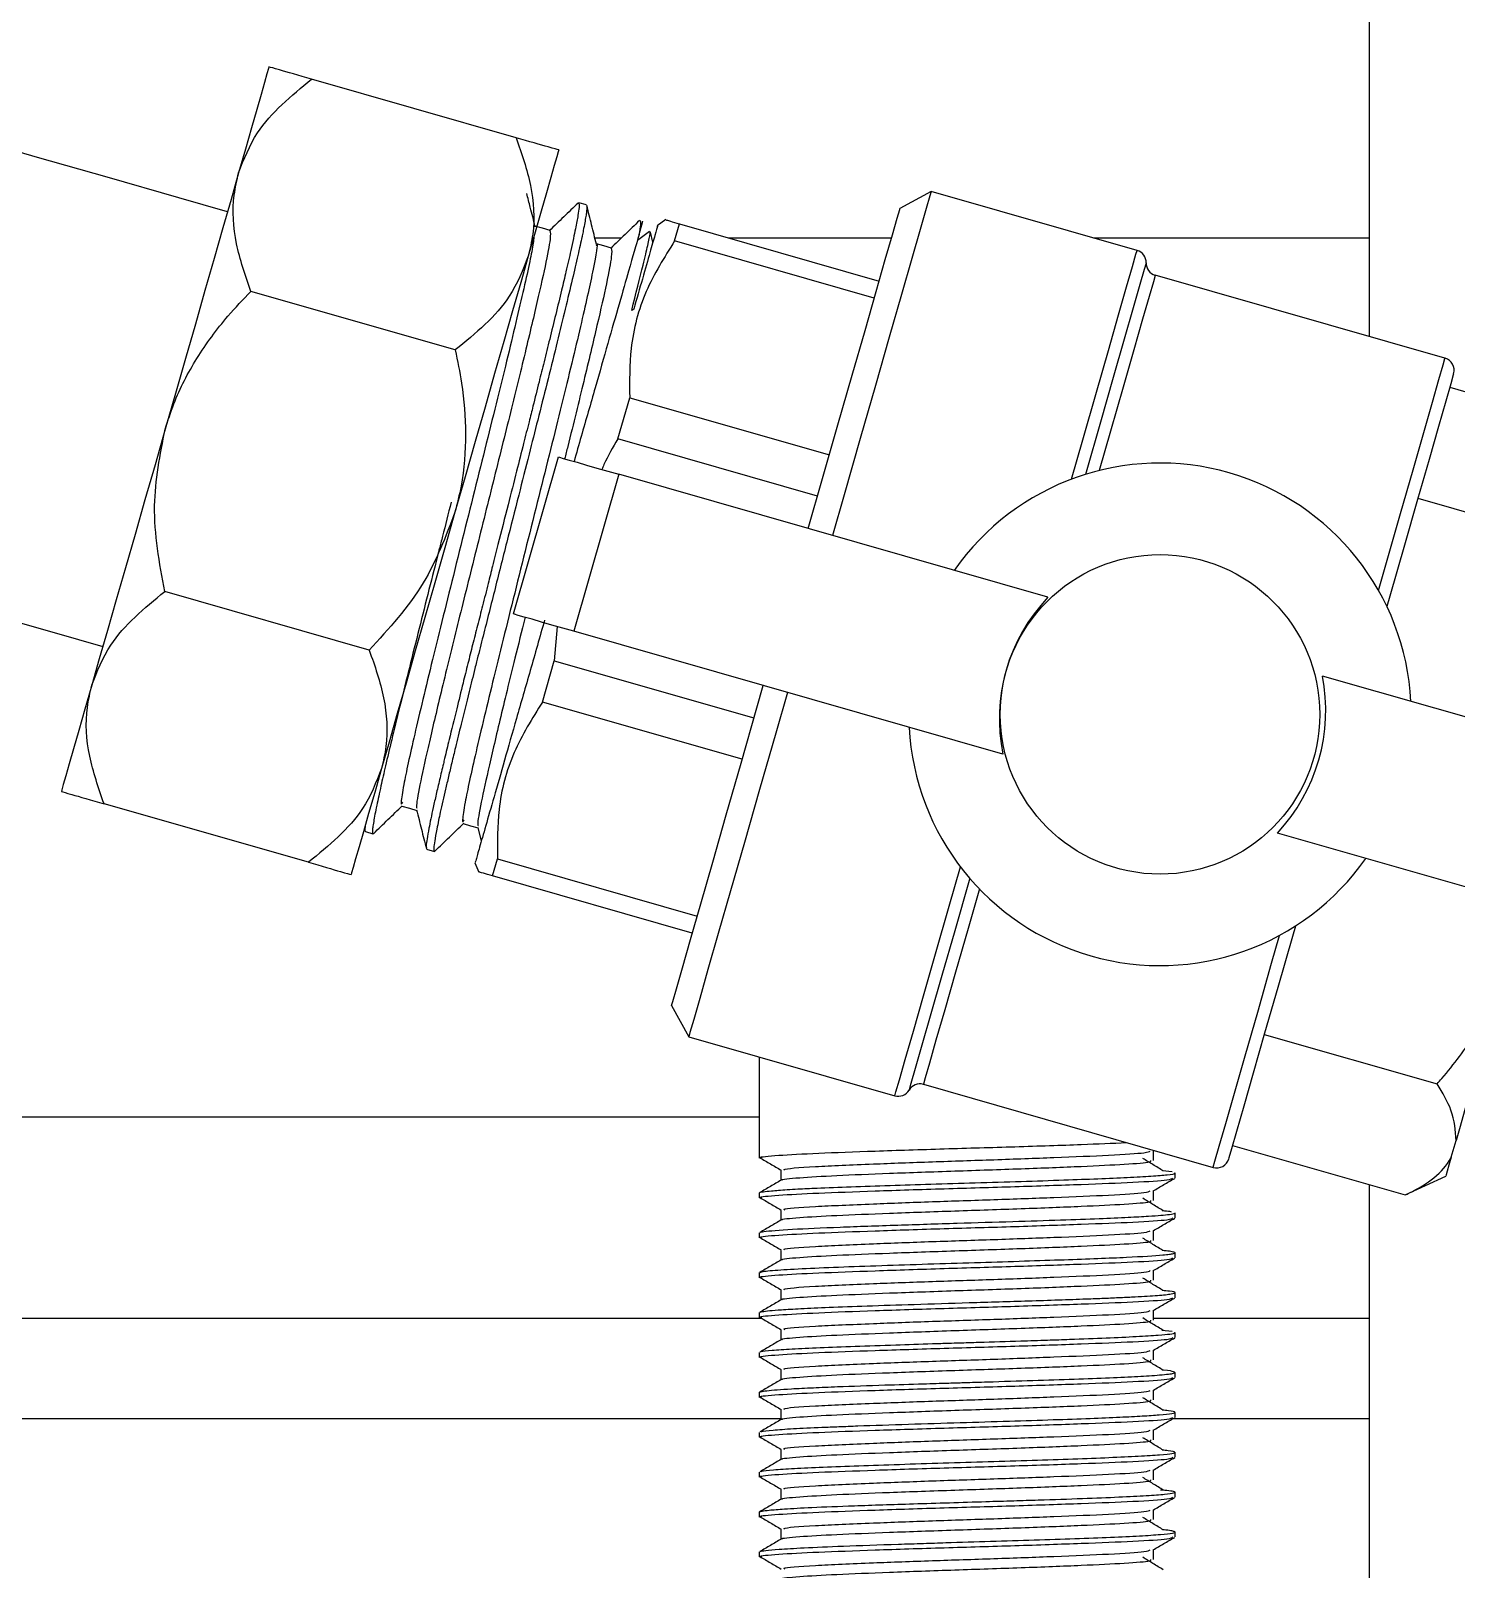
# Model space of a CAD drawing. Extents: x 150 to 4150, y 50 to 2920.
# Drawn here: x 823.8 to 965.7, y 1166.5 to 1319.5 of the extents above; entities that cross this region are included whole.
import ezdxf

# ---------------------------------------------------------------- set-up
doc = ezdxf.new("R2010")
doc.units = 0
doc.header["$LTSCALE"] = 10
doc.linetypes.add('SLD-KATı', pattern=[0])
doc.layers.get('0').update_dxf_attribs({"linetype": 'CONTINUOUS'})

msp = doc.modelspace()

# ---------------------------------------------------------------- linework, layer by layer
at = {"color": 7, "linetype": 'SLD-KATı'}
for p, q in [((957.03, 1395.05), (957.03, 1289.1)), ((872.14, 1308.88), (851.78, 1314.72)), ((913.43, 1303.55), (910.34, 1301.84)), ((933.93, 1297.67), (913.43, 1303.55)), ((878.29, 1302.36), (878.34, 1302.41)), ((879.13, 1302.2), (878.37, 1302.42)), ((884.41, 1300.63), (884.45, 1300.67)), ((887.03, 1300.75), (886.16, 1300.11)), ((887.91, 1298.62), (888.4, 1300.32)), ((888.4, 1300.32), (908.27, 1294.63)), ((885.42, 1299.57), (884.2, 1298.66)), ((884.37, 1299.25), (884.37, 1299.25)), ((885.75, 1298.48), (885.5, 1299.48)), ((907.78, 1292.93), (887.91, 1298.62)), ((964.58, 1286.94), (935.74, 1295.2)), ((866.08, 1287.77), (845.73, 1293.6)), ((883.84, 1291.82), (883.64, 1291.71)), ((882.26, 1278.91), (883.44, 1283.02)), ((883.44, 1283.02), (903.31, 1277.32)), ((965.06, 1284.06), (982.25, 1279.13)), ((902.13, 1273.22), (882.26, 1278.91)), ((871.86, 1261.5), (876.34, 1277.12)), ((882.35, 1275.4), (877.87, 1259.78)), ((925.06, 1263.16), (882.35, 1275.4)), ((961.89, 1273.01), (979.08, 1268.08)), ((857.52, 1257.9), (837.17, 1263.74)), ((876.21, 1260.25), (875.93, 1256.84)), ((920.58, 1247.54), (877.87, 1259.78)), ((874.76, 1252.74), (875.93, 1256.84)), ((875.93, 1256.84), (895.81, 1251.15)), ((1000.1, 1241.65), (952.4, 1255.32)), ((894.63, 1247.04), (874.76, 1252.74)), ((851.47, 1236.79), (831.12, 1242.62)), ((868.33, 1240.26), (868.67, 1238.91)), ((857.13, 1239.85), (857.89, 1239.63)), ((857.94, 1239.64), (857.96, 1239.67)), ((995.62, 1226.03), (947.92, 1239.7)), ((863.23, 1238.1), (864, 1237.88)), ((864.01, 1237.88), (864.06, 1237.92)), ((869.8, 1235.44), (870.29, 1237.13)), ((870.29, 1237.13), (890.16, 1231.44)), ((868.03, 1236.75), (868.41, 1235.8)), ((889.67, 1229.74), (869.8, 1235.44)), ((887.61, 1222.53), (889.32, 1219.44)), ((889.32, 1219.44), (909.82, 1213.56)), ((946.6, 1219.67), (963.79, 1214.74)), ((896.34, 1217.42), (896.34, 1207.36)), ((912.67, 1214.7), (941.51, 1206.43)), ((896.34, 1211.42), (802.03, 1211.42)), ((935.53, 1208.06), (935.62, 1208.12)), ((935.57, 1207.11), (935.57, 1208.09)), ((943.43, 1208.62), (960.63, 1203.69)), ((965.21, 1207.46), (965.68, 1209.12)), ((898.49, 1206.12), (898.49, 1205.14)), ((937.44, 1205.98), (936.45, 1206.09)), ((937.72, 1205.37), (937.72, 1205.88)), ((957.03, 1204.72), (957.03, 1038.92)), ((960.63, 1203.69), (964.67, 1205.57)), ((896.34, 1203.89), (896.34, 1203.39)), ((935.57, 1203.14), (935.57, 1204.12)), ((898.49, 1202.15), (898.49, 1201.17)), ((937.72, 1201.41), (937.72, 1201.9)), ((935.57, 1199.17), (935.57, 1200.15)), ((896.34, 1199.92), (896.34, 1199.42)), ((898.49, 1198.18), (898.49, 1197.21)), ((937.72, 1197.44), (937.72, 1197.93)), ((896.34, 1195.95), (896.34, 1195.45)), ((896.36, 1195.95), (896.35, 1195.96)), ((935.57, 1195.2), (935.57, 1196.18)), ((898.49, 1194.21), (898.49, 1193.24)), ((937.72, 1193.47), (937.72, 1193.96)), ((896.34, 1191.98), (896.34, 1191.48)), ((896.37, 1191.98), (896.35, 1192)), ((935.57, 1191.24), (935.57, 1192.21)), ((898.49, 1190.24), (898.49, 1189.27)), ((937.42, 1190.1), (936.39, 1190.21)), ((937.72, 1189.5), (937.72, 1190)), ((896.34, 1188.01), (896.34, 1187.51)), ((935.57, 1187.27), (935.57, 1188.24)), ((898.49, 1186.27), (898.49, 1185.3)), ((937.72, 1185.53), (937.72, 1186.03)), ((896.34, 1184.04), (896.34, 1183.55)), ((896.37, 1184.04), (896.35, 1184.06)), ((935.57, 1183.3), (935.57, 1184.27)), ((898.49, 1182.31), (898.49, 1181.33)), ((937.72, 1181.56), (937.72, 1182.06)), ((898.49, 1181.42), (802.03, 1181.42)), ((935.57, 1179.33), (935.57, 1180.31)), ((957.03, 1181.42), (937.49, 1181.42)), ((896.34, 1180.07), (896.34, 1179.58)), ((898.49, 1178.34), (898.49, 1177.36)), ((937.72, 1177.59), (937.72, 1178.09)), ((896.34, 1176.1), (896.34, 1175.61)), ((935.57, 1175.36), (935.57, 1176.34)), ((898.49, 1174.37), (898.49, 1173.39)), ((937.72, 1173.62), (937.72, 1174.12)), ((896.34, 1172.14), (896.34, 1171.64)), ((935.57, 1171.39), (935.57, 1172.37)), ((898.49, 1170.4), (898.49, 1169.42)), ((937.72, 1169.66), (937.72, 1170.15)), ((896.34, 1168.17), (896.34, 1167.67)), ((935.57, 1167.42), (935.57, 1168.4))]:
    msp.add_line(p, q, dxfattribs=at)
at = {"color": 8, "linetype": 'SLD-KATı'}
for p, q in [((879.97, 1298.92), (882.62, 1298.92)), ((893.3, 1298.92), (909.5, 1298.92)), ((929.59, 1298.92), (957.03, 1298.92)), ((802.03, 1191.42), (896.58, 1191.42)), ((935.57, 1191.42), (957.03, 1191.42))]:
    msp.add_line(p, q, dxfattribs=at)
at = {"color": 7, "linetype": 'SLD-KATı', "flags": 128}
for points in [[(843.41, 1301.51), (838.57, 1302.9), (831.43, 1304.95), (824.51, 1306.93), (817.89, 1308.83), (811.68, 1310.61), (805.97, 1312.25), (800.84, 1313.72), (796.37, 1315), (792.61, 1316.07), (789.63, 1316.93), (787.48, 1317.55), (786.17, 1317.92), (785.73, 1318.05)], [(847.54, 1315.93), (847.49, 1315.76), (847.34, 1315.24), (847.1, 1314.38), (846.75, 1313.19), (846.32, 1311.68), (845.8, 1309.86), (845.2, 1307.75), (844.51, 1305.38)], [(876.38, 1307.67), (876.33, 1307.49), (876.18, 1306.98), (875.93, 1306.12), (875.59, 1304.92), (875.16, 1303.41), (874.64, 1301.59), (874.03, 1299.49), (873.35, 1297.11)], [(844.51, 1305.38), (843.76, 1302.75), (842.95, 1299.91), (842.08, 1296.88), (841.16, 1293.68), (840.21, 1290.35), (839.22, 1286.92), (838.22, 1283.42), (837.21, 1279.89)], [(913.43, 1303.55), (913.31, 1303.12), (912.94, 1301.85), (912.34, 1299.75), (911.52, 1296.87), (910.48, 1293.28), (909.27, 1289.04), (907.89, 1284.23), (906.38, 1278.96), (904.77, 1273.34), (903.61, 1269.3)], [(901.21, 1269.99), (902.64, 1274.99), (904.17, 1280.31), (905.58, 1285.26), (906.86, 1289.71), (907.97, 1293.57), (908.88, 1296.76), (909.59, 1299.22), (910.06, 1300.89), (910.31, 1301.73), (910.34, 1301.84)], [(875.51, 1299.66), (874.75, 1299.88), (874.01, 1300.09)], [(884.37, 1299.25), (884.58, 1300), (884.71, 1300.44), (884.75, 1300.59)], [(881.62, 1297.91), (880.85, 1298.13), (880.12, 1298.34)], [(873.35, 1297.11), (872.6, 1294.49), (871.79, 1291.65), (870.92, 1288.61), (870, 1285.41), (869.05, 1282.08), (868.06, 1278.65), (867.06, 1275.15), (866.05, 1271.62)], [(965.44, 1285.39), (965.41, 1285.28), (965.16, 1284.41), (964.67, 1282.69), (963.94, 1280.16), (963, 1276.87), (961.86, 1272.9), (960.55, 1268.34), (959.1, 1263.28), (958.8, 1262.24)], [(837.21, 1279.89), (836.2, 1276.35), (835.19, 1272.85), (834.21, 1269.42), (833.25, 1266.09), (832.34, 1262.89), (831.47, 1259.86), (830.65, 1257.02), (829.9, 1254.4)], [(876.34, 1277.12), (876.46, 1277.09), (876.83, 1276.98), (877.42, 1276.81), (878.2, 1276.59), (879.14, 1276.32), (880.18, 1276.02), (881.27, 1275.71), (882.35, 1275.4)], [(773.33, 1274.79), (773.77, 1274.66), (775.08, 1274.29), (777.24, 1273.67), (780.21, 1272.82), (783.97, 1271.74), (788.44, 1270.46), (793.57, 1268.99), (799.28, 1267.35), (805.49, 1265.57), (812.11, 1263.67), (819.03, 1261.69), (826.17, 1259.64), (831.01, 1258.26)], [(866.05, 1271.62), (865.03, 1268.09), (864.03, 1264.59), (863.05, 1261.16), (862.09, 1257.82), (861.18, 1254.63), (860.31, 1251.59), (859.49, 1248.75), (858.74, 1246.13)], [(877.87, 1259.78), (876.79, 1260.09), (875.7, 1260.4), (874.66, 1260.7), (873.72, 1260.97), (872.94, 1261.19), (872.35, 1261.36), (871.98, 1261.47), (871.86, 1261.5)], [(829.9, 1254.4), (829.22, 1252.02), (828.62, 1249.91), (828.1, 1248.09), (827.66, 1246.58), (827.32, 1245.39), (827.07, 1244.53), (826.93, 1244.01), (826.88, 1243.84)], [(887.61, 1222.53), (887.73, 1222.95), (888.09, 1224.21), (888.68, 1226.28), (889.49, 1229.11), (890.51, 1232.65), (891.7, 1236.82), (893.05, 1241.53), (894.53, 1246.67), (896.1, 1252.15), (896.73, 1254.37)], [(899.14, 1253.68), (897.98, 1249.65), (896.37, 1244.02), (894.86, 1238.76), (893.48, 1233.95), (892.26, 1229.71), (891.23, 1226.11), (890.41, 1223.24), (889.81, 1221.14), (889.44, 1219.87), (889.32, 1219.44)], [(858.74, 1246.13), (858.06, 1243.75), (857.46, 1241.65), (856.93, 1239.83), (856.5, 1238.32), (856.16, 1237.12), (855.91, 1236.26), (855.76, 1235.74), (855.71, 1235.57)], [(860.75, 1242.39), (861.51, 1242.17), (862.24, 1241.96)], [(866.85, 1240.64), (867.61, 1240.42), (868.35, 1240.21)], [(949.69, 1230.44), (949.39, 1229.4), (947.94, 1224.34), (946.63, 1219.78), (945.49, 1215.81), (944.55, 1212.52), (943.83, 1209.99), (943.33, 1208.27), (943.08, 1207.4), (943.05, 1207.29)], [(970.28, 1225.15), (969.55, 1222.61), (968.86, 1220.2), (968.2, 1217.92), (967.6, 1215.8), (967.04, 1213.84), (966.53, 1212.07), (966.08, 1210.49), (965.68, 1209.12)], [(965.21, 1207.46), (964.97, 1206.64), (964.8, 1206.05), (964.7, 1205.69), (964.67, 1205.57)]]:
    msp.add_lwpolyline(points, dxfattribs=at)
at = {"color": 8, "linetype": 'SLD-KATı', "flags": 128}
for points in [[(927.4, 1274.9), (928.53, 1278.83), (929.89, 1283.56), (931.08, 1287.73), (932.09, 1291.25), (932.89, 1294.05), (933.48, 1296.08), (933.82, 1297.3), (933.93, 1297.67)], [(934.84, 1296.44), (934.83, 1296.42), (934.65, 1295.78), (934.22, 1294.28), (933.55, 1291.96), (932.66, 1288.85), (931.57, 1285.03), (930.29, 1280.59), (928.86, 1275.6), (928.8, 1275.38)], [(935.74, 1295.2), (935.74, 1295.18), (935.56, 1294.56), (935.14, 1293.09), (934.49, 1290.82), (933.62, 1287.78), (932.55, 1284.05), (931.3, 1279.7), (930.17, 1275.76)], [(957.96, 1263.85), (958.76, 1266.61), (960.15, 1271.48), (961.4, 1275.83), (962.46, 1279.55), (963.33, 1282.58), (963.98, 1284.84), (964.4, 1286.3), (964.58, 1286.92), (964.58, 1286.94)], [(909.82, 1213.56), (909.93, 1213.94), (910.28, 1215.15), (910.86, 1217.18), (911.67, 1219.99), (912.67, 1223.51), (913.87, 1227.68), (915.23, 1232.41), (916.35, 1236.33)], [(917.28, 1235.19), (917.22, 1234.97), (915.79, 1229.98), (914.51, 1225.53), (913.42, 1221.72), (912.53, 1218.61), (911.86, 1216.29), (911.43, 1214.79), (911.25, 1214.15), (911.25, 1214.13)], [(918.24, 1234.14), (917.11, 1230.2), (915.86, 1225.85), (914.79, 1222.12), (913.92, 1219.08), (913.27, 1216.81), (912.85, 1215.34), (912.67, 1214.72), (912.67, 1214.7)], [(941.51, 1206.43), (941.51, 1206.45), (941.69, 1207.07), (942.11, 1208.53), (942.76, 1210.79), (943.62, 1213.82), (944.69, 1217.54), (945.94, 1221.89), (947.33, 1226.75), (948.12, 1229.52)]]:
    msp.add_lwpolyline(points, dxfattribs=at)
at = {"color": 7, "linetype": 'SLD-KATı'}
msp.add_circle((936.22, 1251.51), 15.9, dxfattribs=at)
for centre, radius, start, end in [((933.59, 1296.47), 1.25, 358.4838, 74.0063), ((936.09, 1296.41), 1.25, 178.4838, 254.0063), ((964.24, 1285.74), 1.25, 344.0063, 74.0063), ((936.22, 1251.51), 25, 2.9719, 145.0408), ((936.22, 1251.51), 25, 182.9719, 325.0408), ((910.17, 1214.76), 1.25, 254.0063, 329.5288), ((912.32, 1213.49), 1.25, 74.0063, 149.5288), ((941.85, 1207.63), 1.25, 254.0063, 344.0063)]:
    msp.add_arc(centre, radius, start, end, dxfattribs=at)
for centre, major_axis, start_param, end_param in [((937.82, 1251.05), (16.92, -4.85), 2.659587, 3.623598), ((934.57, 1251.98), (17.45, -5), 5.816893, 6.749477)]:
    msp.add_ellipse(centre, major_axis=major_axis, ratio=0.995538, start_param=start_param, end_param=end_param, dxfattribs=at)
for points, knots in [([(851.78, 1314.72), (850.54, 1315.07), (848.19, 1315.75), (847.75, 1315.87), (847.54, 1315.93)], [0, 0, 0, 0, 0.52751, 1, 1, 1, 1]), ([(844.51, 1305.38), (845.05, 1306.75), (846.47, 1310.36), (849.75, 1313.05), (851.78, 1314.72)], [0, 0, 0, 0, 0.381423, 1, 1, 1, 1]), ([(872.14, 1308.88), (872.68, 1307.31), (873.8, 1304.1), (874.04, 1300.1), (873.52, 1297.83), (873.35, 1297.11)], [0, 0, 0, 0, 0.396745, 0.806747, 1, 1, 1, 1]), ([(876.38, 1307.67), (876.17, 1307.73), (875.73, 1307.85), (873.38, 1308.53), (872.14, 1308.88)], [0, 0, 0, 0, 0.472491, 1, 1, 1, 1]), ([(845.73, 1293.6), (845.18, 1295.18), (844.07, 1298.39), (843.83, 1302.39), (844.35, 1304.65), (844.51, 1305.38)], [0, 0, 0, 0, 0.396753, 0.806754, 1, 1, 1, 1]), ([(874.03, 1300.03), (873.87, 1300.68), (873.59, 1301.78), (873.31, 1302.88), (873.2, 1303.34)], [0, 0, 0, 0, 0.583096, 1, 1, 1, 1]), ([(878.36, 1302.38), (878.38, 1302.37), (878.43, 1302.34), (878.41, 1301.93), (878.3, 1301.18), (878.1, 1300.08), (877.84, 1298.85), (877.54, 1297.48), (877.15, 1295.77), (876.64, 1293.63), (876.1, 1291.39), (875.51, 1288.98), (874.95, 1286.72), (874.39, 1284.49), (873.89, 1282.48), (873.38, 1280.44), (872.83, 1278.29), (872.14, 1275.54), (871.29, 1272.18), (870.48, 1269.01), (869.82, 1266.4), (869.31, 1264.36), (868.81, 1262.38), (868.29, 1260.34), (867.8, 1258.42), (867.32, 1256.51), (866.79, 1254.36), (866.15, 1251.79), (865.54, 1249.28), (865.12, 1247.54), (864.8, 1246.21), (864.51, 1244.98), (864.17, 1243.53), (863.88, 1242.23), (863.64, 1241.1), (863.34, 1239.6), (863.13, 1238.34), (863.22, 1238.22), (863.25, 1238.17)], [0, 0, 0, 0, 0.025704, 0.052924, 0.087396, 0.127054, 0.149321, 0.173848, 0.210382, 0.238468, 0.271833, 0.30289, 0.329749, 0.352408, 0.378517, 0.395175, 0.417554, 0.445533, 0.479108, 0.518278, 0.539806, 0.557255, 0.579905, 0.600229, 0.620554, 0.640879, 0.662406, 0.692548, 0.73118, 0.757063, 0.76455, 0.789077, 0.813605, 0.838132, 0.86266, 0.887189, 0.95379, 1, 1, 1, 1]), ([(879.1, 1302.09), (879.13, 1302.12), (879.18, 1302.16), (879.18, 1301.98), (879.17, 1301.79), (879.14, 1301.48), (879.05, 1300.88), (878.9, 1300.07), (878.74, 1299.26), (878.68, 1298.98), (878.53, 1298.31), (878.23, 1296.93), (877.65, 1294.46), (876.95, 1291.52), (876.12, 1288.14), (875.23, 1284.56), (874.32, 1280.93), (873.38, 1277.22), (872.35, 1273.15), (871.39, 1269.38), (870.58, 1266.18), (869.97, 1263.74), (869.36, 1261.34), (868.77, 1258.99), (868.33, 1257.25), (867.89, 1255.5), (867.36, 1253.37), (866.71, 1250.73), (866.14, 1248.4), (865.73, 1246.69), (865.4, 1245.3), (865.11, 1244.04), (864.83, 1242.85), (864.6, 1241.83), (864.4, 1240.89), (864.2, 1239.86), (864.02, 1238.89), (863.94, 1238.23), (863.94, 1237.92), (863.98, 1237.9), (864, 1237.9)], [0, 0, 0, 0, 0.021343, 0.034291, 0.048885, 0.065122, 0.083004, 0.125414, 0.138048, 0.142219, 0.14496, 0.183797, 0.224362, 0.267448, 0.30877, 0.351857, 0.390844, 0.426207, 0.46721, 0.513846, 0.538377, 0.562908, 0.587438, 0.611969, 0.636498, 0.643814, 0.669681, 0.708435, 0.738468, 0.760194, 0.780521, 0.800846, 0.821173, 0.843634, 0.86114, 0.882827, 0.921107, 0.954385, 0.982661, 1, 1, 1, 1]), ([(878.3, 1302.39), (877.83, 1301.93), (876.87, 1301.01), (875.92, 1300.09), (875.44, 1299.63)], [0, 0, 0, 0, 0.50004, 1, 1, 1, 1]), ([(880.13, 1298.28), (879.97, 1298.93), (879.65, 1300.21), (879.33, 1301.5), (879.17, 1302.14)], [0, 0, 0, 0, 0.49997, 1, 1, 1, 1]), ([(875.5, 1299.64), (875.54, 1299.46), (875.61, 1299.1), (875.09, 1296.34), (874.13, 1292.1), (872.8, 1286.52), (871.18, 1279.95), (869.39, 1272.82), (867.59, 1265.57), (865.85, 1258.64), (864.36, 1252.47), (863.17, 1247.41), (862.43, 1243.93), (862.14, 1242.17), (862.26, 1242.19), (862.28, 1242.2)], [0, 0, 0, 0, 0.079243, 0.161227, 0.242066, 0.324016, 0.405388, 0.486659, 0.568643, 0.649484, 0.731431, 0.812807, 0.894074, 0.97606, 1, 1, 1, 1]), ([(884.41, 1300.64), (883.93, 1300.18), (882.98, 1299.26), (882.02, 1298.34), (881.55, 1297.88)], [0, 0, 0, 0, 0.5000372, 1, 1, 1, 1]), ([(886.2, 1300.05), (886.21, 1300.08), (886.23, 1300.15), (885.98, 1299.3), (885.48, 1297.56), (884.77, 1295.07), (884.14, 1292.86), (883.84, 1291.82)], [0, 0, 0, 0, 0.107518, 0.33819, 0.562364, 0.793039, 1, 1, 1, 1]), ([(884.47, 1300.65), (884.48, 1300.64), (884.53, 1300.61), (884.53, 1300.24), (884.43, 1299.61), (884.37, 1299.25)], [0, 0, 0, 0, 0.205826, 0.549282, 1, 1, 1, 1]), ([(887.07, 1300.7), (887.13, 1300.69), (887.22, 1300.66), (888.05, 1300.42), (888.4, 1300.32)], [0, 0, 0, 0, 0.584214, 1, 1, 1, 1]), ([(873.9, 1299.02), (873.86, 1298.63), (873.75, 1297.59), (872.6, 1292.54), (870.77, 1284.88), (868.44, 1275.58), (866.02, 1265.85), (863.73, 1256.68), (861.94, 1249.15), (860.93, 1244.59), (860.71, 1243.08), (860.68, 1242.48), (860.77, 1242.64), (860.85, 1242.76)], [0, 0, 0, 0, 0.069507, 0.183297, 0.298338, 0.412078, 0.527126, 0.640904, 0.755859, 0.869763, 0.945401, 0.957052, 1, 1, 1, 1]), ([(880.1, 1298.19), (880.12, 1298.2), (880.32, 1298.49), (879.88, 1296.08), (878.75, 1290.93), (876.87, 1283.1), (874.55, 1273.84), (872.12, 1264.1), (869.84, 1254.93), (868.04, 1247.4), (867.04, 1242.84), (866.82, 1241.33), (866.78, 1240.73), (866.88, 1240.89), (866.96, 1241.01)], [0, 0, 0, 0, 0.007157, 0.116312, 0.224377, 0.333632, 0.441651, 0.550911, 0.658967, 0.768139, 0.876314, 0.948148, 0.959212, 1, 1, 1, 1]), ([(884.37, 1299.25), (884.06, 1298.17), (883.55, 1296.38), (882.41, 1292.43), (881.29, 1288.52), (880.01, 1284.04), (878.87, 1280.06), (878.14, 1277.51), (877.9, 1276.67)], [0, 0, 0, 0, 0.254992, 0.421267, 0.587516, 0.753424, 0.919333, 1, 1, 1, 1]), ([(887.91, 1298.62), (886.88, 1296.98), (884.8, 1293.64), (883.39, 1288.31), (883.42, 1284.66), (883.44, 1283.02)], [0, 0, 0, 0, 0.347162, 0.704966, 1, 1, 1, 1]), ([(883.64, 1291.71), (884.05, 1293.35), (884.74, 1296.04), (885.27, 1298.3), (885.51, 1299.47), (885.46, 1299.52), (885.44, 1299.55)], [0, 0, 0, 0, 0.34503, 0.568819, 0.799105, 1, 1, 1, 1]), ([(873.35, 1297.11), (872.81, 1295.73), (871.39, 1292.13), (868.11, 1289.43), (866.08, 1287.77)], [0, 0, 0, 0, 0.381417, 1, 1, 1, 1]), ([(881.61, 1297.88), (881.64, 1297.71), (881.71, 1297.36), (881.2, 1294.62), (880.24, 1290.4), (878.91, 1284.8), (877.76, 1280.12), (877.07, 1277.35), (876.96, 1276.94)], [0, 0, 0, 0, 0.1875582, 0.3833204, 0.5763425, 0.7719943, 0.9663243, 1, 1, 1, 1]), ([(837.21, 1279.89), (837.48, 1280.73), (838.27, 1283.19), (840.29, 1287.04), (842.99, 1290.72), (844.96, 1292.79), (845.73, 1293.6)], [0, 0, 0, 0, 0.163833, 0.47463, 0.794389, 1, 1, 1, 1]), ([(866.08, 1287.77), (866.31, 1286.67), (866.87, 1283.92), (867.22, 1279.37), (866.91, 1275.03), (866.27, 1272.48), (866.05, 1271.62)], [0, 0, 0, 0, 0.205613, 0.517012, 0.836166, 1, 1, 1, 1]), ([(837.17, 1263.74), (836.64, 1266.58), (835.64, 1271.97), (836.71, 1277.35), (837.21, 1279.89)], [0, 0, 0, 0, 0.527508, 1, 1, 1, 1]), ([(882.26, 1278.91), (881.76, 1278.08), (881.17, 1277.1), (880.75, 1276.04), (880.68, 1275.88)], [0, 0, 0, 0, 0.848037, 1, 1, 1, 1]), ([(865.67, 1272.62), (865.38, 1271.49), (864.99, 1269.93), (864.56, 1268.24), (864.39, 1267.58), (864.01, 1266.06), (863.32, 1263.36), (862.34, 1259.46), (861.39, 1255.69), (860.52, 1252.13), (859.76, 1249.01), (859.14, 1246.42), (858.64, 1244.22), (858.22, 1242.29), (857.98, 1240.99), (857.86, 1240.23), (857.83, 1239.85), (857.84, 1239.65), (857.89, 1239.65), (857.9, 1239.65)], [0, 0, 0, 0, 0.066431, 0.091424, 0.099797, 0.10542, 0.181365, 0.261625, 0.346436, 0.427745, 0.512496, 0.589225, 0.658133, 0.738815, 0.831265, 0.879532, 0.927799, 0.976065, 1, 1, 1, 1]), ([(866.05, 1271.62), (865.13, 1269.2), (863.18, 1264.08), (859.48, 1260.04), (857.52, 1257.9)], [0, 0, 0, 0, 0.472493, 1, 1, 1, 1]), ([(829.9, 1254.4), (830.44, 1255.77), (831.86, 1259.38), (835.14, 1262.07), (837.17, 1263.74)], [0, 0, 0, 0, 0.381417, 1, 1, 1, 1]), ([(874.97, 1260.89), (874.49, 1259.2), (873.51, 1255.77), (872.16, 1251.08), (870.94, 1246.81), (869.91, 1243.21), (869.07, 1240.28), (868.47, 1238.2), (868.11, 1236.92), (868.07, 1236.82), (868.06, 1236.76)], [0, 0, 0, 0, 0.125023, 0.253671, 0.378695, 0.507343, 0.632366, 0.761015, 0.886036, 1, 1, 1, 1]), ([(873.03, 1261.17), (872.69, 1259.79), (871.76, 1256.08), (870.48, 1250.79), (869.28, 1245.69), (868.54, 1242.2), (868.24, 1240.43), (868.36, 1240.45), (868.39, 1240.45)], [0, 0, 0, 0, 0.120924, 0.326023, 0.529743, 0.733118, 0.938341, 1, 1, 1, 1]), ([(857.52, 1257.9), (858.07, 1256.33), (859.18, 1253.12), (859.43, 1249.12), (858.91, 1246.85), (858.74, 1246.13)], [0, 0, 0, 0, 0.396752, 0.806754, 1, 1, 1, 1]), ([(831.12, 1242.62), (830.57, 1244.2), (829.46, 1247.41), (829.21, 1251.41), (829.74, 1253.67), (829.9, 1254.4)], [0, 0, 0, 0, 0.396745, 0.806747, 1, 1, 1, 1]), ([(874.76, 1252.74), (873.73, 1251.1), (871.65, 1247.76), (870.24, 1242.42), (870.27, 1238.78), (870.29, 1237.13)], [0, 0, 0, 0, 0.347163, 0.704965, 1, 1, 1, 1]), ([(858.74, 1246.13), (858.2, 1244.75), (856.78, 1241.15), (853.5, 1238.45), (851.47, 1236.79)], [0, 0, 0, 0, 0.381423, 1, 1, 1, 1]), ([(826.88, 1243.84), (827.08, 1243.78), (827.52, 1243.65), (829.88, 1242.98), (831.12, 1242.62)], [0, 0, 0, 0, 0.4724915, 1, 1, 1, 1]), ([(857.96, 1239.66), (858.43, 1240.12), (859.38, 1241.04), (860.34, 1241.96), (860.81, 1242.42)], [0, 0, 0, 0, 0.500026, 1, 1, 1, 1]), ([(862.23, 1242.01), (862.39, 1241.37), (862.71, 1240.08), (863.03, 1238.8), (863.2, 1238.15)], [0, 0, 0, 0, 0.499967, 1, 1, 1, 1]), ([(857.12, 1240.47), (857.1, 1240.36), (857.07, 1240.08), (857.08, 1239.91), (857.11, 1239.87), (857.13, 1239.85)], [0, 0, 0, 0, 0.265965, 0.661039, 1, 1, 1, 1]), ([(864.06, 1237.91), (864.54, 1238.37), (865.49, 1239.29), (866.44, 1240.21), (866.92, 1240.67)], [0, 0, 0, 0, 0.5000123, 1, 1, 1, 1]), ([(851.47, 1236.79), (852.71, 1236.43), (855.07, 1235.76), (855.51, 1235.63), (855.71, 1235.57)], [0, 0, 0, 0, 0.527509, 1, 1, 1, 1]), ([(869.8, 1235.44), (869.45, 1235.53), (868.62, 1235.77), (868.52, 1235.8), (868.46, 1235.82)], [0, 0, 0, 0, 0.415766, 1, 1, 1, 1]), ([(963.79, 1214.74), (963.95, 1214.92), (965.34, 1216.5), (967.75, 1219.71), (969.53, 1223.16), (970.23, 1225.04), (970.28, 1225.15)], [0, 0, 0, 0, 0.057843, 0.509014, 0.970883, 1, 1, 1, 1]), ([(965.68, 1209.12), (965.62, 1210.1), (965.52, 1211.88), (964.33, 1213.86), (963.79, 1214.74)], [0, 0, 0, 0, 0.5514974, 1, 1, 1, 1]), ([(896.58, 1207.36), (896.51, 1207.38), (896.2, 1207.47), (898.02, 1207.64), (901.93, 1207.85), (907.77, 1208.06), (914.67, 1208.29), (921.88, 1208.49), (928.39, 1208.71), (931.46, 1208.84), (932.87, 1208.9)], [0, 0, 0, 0, 0.039007, 0.17815, 0.316273, 0.454079, 0.596017, 0.735486, 0.877833, 1, 1, 1, 1]), ([(898.87, 1206.16), (898.82, 1206.18), (898.6, 1206.3), (901.59, 1206.52), (906.99, 1206.75), (913.46, 1207), (919.78, 1207.2), (926.06, 1207.43), (931.41, 1207.65), (934.86, 1207.87), (935.13, 1208.01), (935.25, 1208.06)], [0, 0, 0, 0, 0.039838, 0.1830321, 0.3238093, 0.4367901, 0.5473503, 0.6601892, 0.7861081, 0.9136259, 1, 1, 1, 1]), ([(896.39, 1207.4), (896.75, 1207.19), (897.46, 1206.78), (898.17, 1206.37), (898.53, 1206.16)], [0, 0, 0, 0, 0.500009, 1, 1, 1, 1]), ([(898.64, 1205.17), (898.62, 1205.18), (898.43, 1205.25), (900.15, 1205.41), (903.77, 1205.63), (909.26, 1205.85), (915.75, 1206.08), (922.53, 1206.3), (928.53, 1206.54), (932.95, 1206.75), (935.38, 1206.95), (935.33, 1207.07), (935.31, 1207.11)], [0, 0, 0, 0, 0.011923, 0.125055, 0.237053, 0.349321, 0.467517, 0.58433, 0.702944, 0.815398, 0.930217, 1, 1, 1, 1]), ([(936.54, 1206.08), (936.2, 1206.29), (935.52, 1206.71), (934.84, 1207.12), (934.5, 1207.33)], [0, 0, 0, 0, 0.499994, 1, 1, 1, 1]), ([(960.63, 1203.69), (960.75, 1203.75), (961.83, 1204.26), (963.64, 1205.36), (964.8, 1206.67), (965.18, 1207.42), (965.21, 1207.46)], [0, 0, 0, 0, 0.05785, 0.509018, 0.970891, 1, 1, 1, 1]), ([(896.35, 1203.89), (896.35, 1203.89), (896.34, 1203.93), (896.65, 1204.01), (897.56, 1204.11), (898.78, 1204.2), (900.07, 1204.28), (901.08, 1204.33), (902.73, 1204.4), (905.38, 1204.51), (909.25, 1204.64), (913.45, 1204.77), (917.89, 1204.9), (922.42, 1205.04), (926.56, 1205.18), (930.13, 1205.31), (933.09, 1205.44), (935.48, 1205.57), (937.05, 1205.71), (937.79, 1205.81), (937.65, 1205.86), (937.62, 1205.88)], [0, 0, 0, 0, 0.009705, 0.064491, 0.109736, 0.166849, 0.197316, 0.220224, 0.243132, 0.311736, 0.379084, 0.44412, 0.512277, 0.583554, 0.654106, 0.716007, 0.779695, 0.845168, 0.912424, 0.981464, 1, 1, 1, 1]), ([(898.53, 1205.17), (898.17, 1204.96), (897.46, 1204.55), (896.74, 1204.13), (896.38, 1203.92)], [0, 0, 0, 0, 0.499954, 1, 1, 1, 1]), ([(896.58, 1203.39), (896.51, 1203.41), (896.2, 1203.5), (898.02, 1203.67), (901.93, 1203.88), (907.77, 1204.09), (914.66, 1204.32), (921.91, 1204.52), (928.57, 1204.75), (933.9, 1204.96), (937.25, 1205.18), (937.43, 1205.32), (937.5, 1205.37)], [0, 0, 0, 0, 0.030419, 0.13893, 0.246646, 0.354114, 0.464804, 0.573569, 0.684579, 0.793258, 0.909314, 1, 1, 1, 1]), ([(935.53, 1204.09), (935.89, 1204.3), (936.6, 1204.72), (937.32, 1205.13), (937.68, 1205.34)], [0, 0, 0, 0, 0.499956, 1, 1, 1, 1]), ([(896.39, 1203.43), (896.75, 1203.23), (897.46, 1202.81), (898.17, 1202.4), (898.53, 1202.19)], [0, 0, 0, 0, 0.500002, 1, 1, 1, 1]), ([(898.87, 1202.19), (898.82, 1202.22), (898.6, 1202.33), (901.59, 1202.55), (906.99, 1202.78), (913.46, 1203.03), (919.78, 1203.23), (926.06, 1203.46), (931.41, 1203.68), (934.86, 1203.91), (935.13, 1204.04), (935.25, 1204.09)], [0, 0, 0, 0, 0.039838, 0.183032, 0.323809, 0.43679, 0.54735, 0.660189, 0.786108, 0.913626, 1, 1, 1, 1]), ([(936.54, 1202.12), (936.2, 1202.32), (935.52, 1202.74), (934.84, 1203.15), (934.5, 1203.36)], [0, 0, 0, 0, 0.49999, 1, 1, 1, 1]), ([(896.4, 1199.96), (896.4, 1199.96), (896.43, 1199.99), (897.03, 1200.1), (899.19, 1200.28), (904.04, 1200.49), (909.86, 1200.69), (915.86, 1200.88), (921.46, 1201.05), (926.27, 1201.2), (930.13, 1201.34), (933.03, 1201.47), (935.56, 1201.6), (937.17, 1201.74), (937.65, 1201.84), (937.71, 1201.88), (937.72, 1201.89), (937.72, 1201.9), (937.72, 1201.9), (937.72, 1201.9)], [0, 0, 0, 0, 0.0071846, 0.0484081, 0.1663519, 0.2766755, 0.3793644, 0.4744029, 0.5617782, 0.6414787, 0.7134904, 0.7778068, 0.8344152, 0.9242737, 0.9833781, 0.9933369, 0.9975914, 0.9995352, 1, 1, 1, 1]), ([(898.64, 1201.2), (898.62, 1201.21), (898.43, 1201.29), (900.15, 1201.45), (903.77, 1201.66), (909.26, 1201.88), (915.75, 1202.11), (922.53, 1202.33), (928.53, 1202.57), (932.95, 1202.78), (935.38, 1202.98), (935.33, 1203.1), (935.31, 1203.14)], [0, 0, 0, 0, 0.011923, 0.125055, 0.237053, 0.349321, 0.467517, 0.58433, 0.702944, 0.815398, 0.930216, 1, 1, 1, 1]), ([(937.37, 1201.99), (937.34, 1202.01), (937.24, 1202.05), (936.74, 1202.09), (936.42, 1202.11)], [0, 0, 0, 0, 0.389596, 1, 1, 1, 1]), ([(898.53, 1201.2), (898.17, 1200.99), (897.46, 1200.58), (896.74, 1200.16), (896.38, 1199.95)], [0, 0, 0, 0, 0.499961, 1, 1, 1, 1]), ([(896.58, 1199.42), (896.51, 1199.44), (896.2, 1199.53), (898.02, 1199.7), (901.93, 1199.91), (907.77, 1200.12), (914.66, 1200.35), (921.91, 1200.55), (928.57, 1200.79), (933.9, 1200.99), (937.25, 1201.21), (937.43, 1201.35), (937.5, 1201.41)], [0, 0, 0, 0, 0.030419, 0.13893, 0.246646, 0.354114, 0.464804, 0.573569, 0.684579, 0.793258, 0.909314, 1, 1, 1, 1]), ([(898.87, 1198.22), (898.82, 1198.25), (898.6, 1198.36), (901.59, 1198.58), (906.99, 1198.82), (913.46, 1199.06), (919.78, 1199.26), (926.06, 1199.49), (931.41, 1199.71), (934.86, 1199.94), (935.13, 1200.07), (935.25, 1200.12)], [0, 0, 0, 0, 0.039838, 0.1830321, 0.3238094, 0.4367901, 0.5473503, 0.6601892, 0.7861081, 0.9136259, 1, 1, 1, 1]), ([(935.53, 1200.13), (935.89, 1200.33), (936.6, 1200.75), (937.32, 1201.16), (937.68, 1201.37)], [0, 0, 0, 0, 0.49996, 1, 1, 1, 1]), ([(896.39, 1199.46), (896.75, 1199.26), (897.46, 1198.84), (898.17, 1198.43), (898.53, 1198.22)], [0, 0, 0, 0, 0.500002, 1, 1, 1, 1]), ([(898.64, 1197.23), (898.62, 1197.24), (898.43, 1197.32), (900.15, 1197.48), (903.77, 1197.69), (909.26, 1197.91), (915.75, 1198.14), (922.53, 1198.36), (928.53, 1198.6), (932.95, 1198.81), (935.38, 1199.01), (935.33, 1199.13), (935.31, 1199.17)], [0, 0, 0, 0, 0.011923, 0.125055, 0.237053, 0.349321, 0.467517, 0.58433, 0.702944, 0.815398, 0.930217, 1, 1, 1, 1]), ([(936.54, 1198.15), (936.2, 1198.35), (935.52, 1198.77), (934.84, 1199.18), (934.5, 1199.39)], [0, 0, 0, 0, 0.49999, 1, 1, 1, 1]), ([(898.53, 1197.23), (898.17, 1197.02), (897.46, 1196.61), (896.74, 1196.19), (896.38, 1195.99)], [0, 0, 0, 0, 0.499954, 1, 1, 1, 1]), ([(896.42, 1195.99), (896.47, 1196.01), (896.64, 1196.09), (897.97, 1196.22), (900.79, 1196.38), (904.58, 1196.54), (908.96, 1196.69), (913.63, 1196.84), (918.29, 1196.98), (922.71, 1197.12), (927.9, 1197.29), (933.1, 1197.49), (936.06, 1197.67), (937.18, 1197.79), (937.64, 1197.86), (937.8, 1197.96), (937.5, 1198.06), (936.69, 1198.13), (936.42, 1198.15)], [0, 0, 0, 0, 0.0284783, 0.1067535, 0.1824973, 0.2557056, 0.3263787, 0.3945159, 0.460114, 0.5231739, 0.5836924, 0.6965727, 0.7994084, 0.8315796, 0.8629674, 0.9052233, 0.9685391, 1, 1, 1, 1]), ([(896.58, 1195.45), (896.51, 1195.47), (896.2, 1195.56), (898.02, 1195.73), (901.93, 1195.94), (907.77, 1196.15), (914.66, 1196.38), (921.91, 1196.59), (928.57, 1196.82), (933.9, 1197.03), (937.25, 1197.24), (937.43, 1197.38), (937.5, 1197.44)], [0, 0, 0, 0, 0.030419, 0.13893, 0.246646, 0.354114, 0.464804, 0.573569, 0.684579, 0.793258, 0.909314, 1, 1, 1, 1]), ([(935.53, 1196.16), (935.89, 1196.36), (936.6, 1196.78), (937.32, 1197.19), (937.68, 1197.4)], [0, 0, 0, 0, 0.499964, 1, 1, 1, 1]), ([(898.87, 1194.25), (898.82, 1194.28), (898.6, 1194.39), (901.59, 1194.61), (906.99, 1194.85), (913.46, 1195.09), (919.78, 1195.29), (926.06, 1195.52), (931.41, 1195.75), (934.86, 1195.97), (935.13, 1196.1), (935.25, 1196.16)], [0, 0, 0, 0, 0.039838, 0.1830321, 0.3238093, 0.4367901, 0.5473503, 0.6601892, 0.7861081, 0.9136259, 1, 1, 1, 1]), ([(896.39, 1195.49), (896.75, 1195.29), (897.46, 1194.87), (898.17, 1194.46), (898.53, 1194.25)], [0, 0, 0, 0, 0.500009, 1, 1, 1, 1]), ([(896.39, 1192.02), (896.4, 1192.03), (896.44, 1192.05), (896.83, 1192.13), (898.02, 1192.25), (900.47, 1192.39), (903.3, 1192.52), (907.1, 1192.66), (911.84, 1192.81), (917.38, 1192.98), (923.35, 1193.16), (927.81, 1193.31), (930.69, 1193.42), (932.32, 1193.49), (934.23, 1193.59), (936.11, 1193.7), (937.48, 1193.84), (937.85, 1193.97), (937.5, 1194.08), (936.69, 1194.15), (936.42, 1194.17)], [0, 0, 0, 0, 0.009403, 0.032262, 0.11773, 0.170211, 0.229107, 0.29441, 0.366112, 0.444204, 0.528678, 0.619522, 0.651342, 0.683877, 0.716014, 0.779362, 0.842712, 0.90606, 0.969409, 1, 1, 1, 1]), ([(898.64, 1193.26), (898.62, 1193.27), (898.43, 1193.35), (900.15, 1193.51), (903.77, 1193.72), (909.26, 1193.94), (915.75, 1194.17), (922.53, 1194.39), (928.53, 1194.63), (932.95, 1194.84), (935.38, 1195.04), (935.33, 1195.16), (935.31, 1195.2)], [0, 0, 0, 0, 0.011923, 0.125055, 0.237053, 0.349321, 0.467517, 0.58433, 0.702944, 0.815398, 0.930217, 1, 1, 1, 1]), ([(936.54, 1194.18), (936.2, 1194.38), (935.52, 1194.8), (934.84, 1195.21), (934.5, 1195.42)], [0, 0, 0, 0, 0.499994, 1, 1, 1, 1]), ([(898.53, 1193.26), (898.17, 1193.05), (897.46, 1192.64), (896.74, 1192.22), (896.38, 1192.02)], [0, 0, 0, 0, 0.499954, 1, 1, 1, 1]), ([(896.58, 1191.48), (896.51, 1191.5), (896.2, 1191.59), (898.02, 1191.76), (901.93, 1191.97), (907.77, 1192.19), (914.66, 1192.41), (921.91, 1192.62), (928.57, 1192.85), (933.9, 1193.06), (937.25, 1193.28), (937.43, 1193.41), (937.5, 1193.47)], [0, 0, 0, 0, 0.030419, 0.13893, 0.246646, 0.354114, 0.464804, 0.573569, 0.684579, 0.793258, 0.909314, 1, 1, 1, 1]), ([(935.53, 1192.19), (935.89, 1192.4), (936.6, 1192.81), (937.32, 1193.22), (937.68, 1193.43)], [0, 0, 0, 0, 0.499956, 1, 1, 1, 1]), ([(896.39, 1191.53), (896.75, 1191.32), (897.46, 1190.9), (898.17, 1190.49), (898.53, 1190.28)], [0, 0, 0, 0, 0.500005, 1, 1, 1, 1]), ([(898.64, 1189.29), (898.62, 1189.3), (898.43, 1189.38), (900.15, 1189.54), (903.77, 1189.75), (909.26, 1189.97), (915.75, 1190.21), (922.53, 1190.43), (928.53, 1190.66), (932.95, 1190.87), (935.38, 1191.08), (935.33, 1191.19), (935.31, 1191.24)], [0, 0, 0, 0, 0.011923, 0.125055, 0.237053, 0.349321, 0.467517, 0.58433, 0.702944, 0.815398, 0.930216, 1, 1, 1, 1]), ([(898.87, 1190.28), (898.82, 1190.31), (898.6, 1190.42), (901.59, 1190.64), (906.99, 1190.88), (913.46, 1191.12), (919.78, 1191.32), (926.06, 1191.55), (931.41, 1191.78), (934.86, 1192), (935.13, 1192.13), (935.25, 1192.19)], [0, 0, 0, 0, 0.039838, 0.183032, 0.323809, 0.43679, 0.54735, 0.660189, 0.786108, 0.913626, 1, 1, 1, 1]), ([(936.54, 1190.21), (936.2, 1190.42), (935.52, 1190.83), (934.84, 1191.24), (934.5, 1191.45)], [0, 0, 0, 0, 0.49999, 1, 1, 1, 1]), ([(896.58, 1187.51), (896.51, 1187.53), (896.2, 1187.62), (898.02, 1187.79), (901.93, 1188.01), (907.77, 1188.22), (914.66, 1188.44), (921.91, 1188.65), (928.57, 1188.88), (933.9, 1189.09), (937.25, 1189.31), (937.43, 1189.44), (937.5, 1189.5)], [0, 0, 0, 0, 0.030419, 0.13893, 0.246646, 0.354114, 0.464804, 0.573569, 0.684579, 0.793258, 0.909314, 1, 1, 1, 1]), ([(896.49, 1188.05), (896.49, 1188.07), (896.5, 1188.13), (897.51, 1188.24), (899.46, 1188.38), (902.29, 1188.51), (905.8, 1188.64), (909.64, 1188.77), (912.87, 1188.88), (915.32, 1188.95), (916.87, 1189), (919.25, 1189.07), (921.92, 1189.15), (924.93, 1189.25), (927.85, 1189.35), (930.96, 1189.47), (933.97, 1189.61), (936.09, 1189.74), (937.26, 1189.85), (937.78, 1189.94), (937.66, 1189.99), (937.64, 1190)], [0, 0, 0, 0, 0.0245, 0.094626, 0.16475, 0.234874, 0.304999, 0.37602, 0.4354, 0.461833, 0.492325, 0.508036, 0.574488, 0.618664, 0.657305, 0.727615, 0.797925, 0.868235, 0.927994, 0.984861, 1, 1, 1, 1]), ([(935.53, 1188.22), (935.89, 1188.43), (936.6, 1188.84), (937.32, 1189.26), (937.68, 1189.46)], [0, 0, 0, 0, 0.49996, 1, 1, 1, 1]), ([(898.53, 1189.29), (898.17, 1189.09), (897.46, 1188.67), (896.74, 1188.26), (896.38, 1188.05)], [0, 0, 0, 0, 0.499961, 1, 1, 1, 1]), ([(898.87, 1186.32), (898.82, 1186.34), (898.6, 1186.45), (901.59, 1186.67), (906.99, 1186.91), (913.46, 1187.15), (919.78, 1187.35), (926.06, 1187.59), (931.41, 1187.81), (934.86, 1188.03), (935.13, 1188.16), (935.25, 1188.22)], [0, 0, 0, 0, 0.039838, 0.1830321, 0.3238094, 0.4367901, 0.5473503, 0.6601892, 0.7861081, 0.9136259, 1, 1, 1, 1]), ([(896.39, 1187.56), (896.75, 1187.35), (897.46, 1186.94), (898.17, 1186.52), (898.53, 1186.32)], [0, 0, 0, 0, 0.500002, 1, 1, 1, 1]), ([(898.64, 1185.32), (898.62, 1185.33), (898.43, 1185.41), (900.15, 1185.57), (903.77, 1185.79), (909.26, 1186.01), (915.75, 1186.24), (922.53, 1186.46), (928.53, 1186.69), (932.95, 1186.9), (935.38, 1187.11), (935.33, 1187.22), (935.31, 1187.27)], [0, 0, 0, 0, 0.011923, 0.125055, 0.237053, 0.349321, 0.467517, 0.58433, 0.702944, 0.815398, 0.930217, 1, 1, 1, 1]), ([(936.54, 1186.24), (936.2, 1186.45), (935.52, 1186.86), (934.84, 1187.28), (934.5, 1187.48)], [0, 0, 0, 0, 0.49999, 1, 1, 1, 1]), ([(898.53, 1185.32), (898.17, 1185.12), (897.46, 1184.7), (896.74, 1184.29), (896.38, 1184.08)], [0, 0, 0, 0, 0.499961, 1, 1, 1, 1]), ([(896.4, 1184.08), (896.43, 1184.1), (896.53, 1184.14), (897.26, 1184.25), (898.96, 1184.38), (901.59, 1184.51), (904.61, 1184.64), (908.33, 1184.77), (912.18, 1184.89), (914.85, 1184.97), (916.98, 1185.03), (919.8, 1185.12), (923.58, 1185.23), (927.72, 1185.37), (931.27, 1185.51), (933.65, 1185.62), (935.21, 1185.71), (936.66, 1185.81), (937.78, 1185.95), (937.71, 1186.1), (937.18, 1186.2), (936.54, 1186.25), (936.53, 1186.25)], [0, 0, 0, 0, 0.020389, 0.061634, 0.14671, 0.197878, 0.244656, 0.322418, 0.379434, 0.415633, 0.436646, 0.469966, 0.535406, 0.599391, 0.661917, 0.722983, 0.753009, 0.787133, 0.86472, 0.935426, 0.999239, 1, 1, 1, 1]), ([(896.58, 1183.55), (896.51, 1183.57), (896.2, 1183.66), (898.02, 1183.82), (901.93, 1184.04), (907.77, 1184.25), (914.66, 1184.47), (921.91, 1184.68), (928.57, 1184.91), (933.9, 1185.12), (937.25, 1185.34), (937.43, 1185.47), (937.5, 1185.53)], [0, 0, 0, 0, 0.030419, 0.13893, 0.246646, 0.354114, 0.464804, 0.573569, 0.684579, 0.793258, 0.909314, 1, 1, 1, 1]), ([(935.53, 1184.25), (935.89, 1184.46), (936.6, 1184.87), (937.32, 1185.29), (937.68, 1185.49)], [0, 0, 0, 0, 0.499964, 1, 1, 1, 1]), ([(896.39, 1183.59), (896.75, 1183.38), (897.46, 1182.97), (898.17, 1182.55), (898.53, 1182.35)], [0, 0, 0, 0, 0.500009, 1, 1, 1, 1]), ([(898.64, 1181.36), (898.62, 1181.36), (898.43, 1181.44), (900.15, 1181.6), (903.77, 1181.82), (909.26, 1182.04), (915.75, 1182.27), (922.53, 1182.49), (928.53, 1182.72), (932.95, 1182.93), (935.38, 1183.14), (935.33, 1183.25), (935.31, 1183.3)], [0, 0, 0, 0, 0.011923, 0.125055, 0.237053, 0.349321, 0.467517, 0.58433, 0.702944, 0.815398, 0.930217, 1, 1, 1, 1]), ([(898.87, 1182.35), (898.82, 1182.37), (898.6, 1182.49), (901.59, 1182.7), (906.99, 1182.94), (913.46, 1183.18), (919.78, 1183.38), (926.06, 1183.62), (931.41, 1183.84), (934.86, 1184.06), (935.13, 1184.2), (935.25, 1184.25)], [0, 0, 0, 0, 0.039838, 0.1830321, 0.3238093, 0.4367901, 0.5473503, 0.6601892, 0.7861081, 0.9136259, 1, 1, 1, 1]), ([(936.54, 1182.27), (936.2, 1182.48), (935.52, 1182.89), (934.84, 1183.31), (934.5, 1183.51)], [0, 0, 0, 0, 0.499994, 1, 1, 1, 1]), ([(896.5, 1180.11), (896.51, 1180.13), (896.54, 1180.2), (897.59, 1180.3), (899.59, 1180.44), (901.99, 1180.55), (904.25, 1180.64), (907.01, 1180.75), (911.03, 1180.88), (916.23, 1181.04), (921.16, 1181.19), (925.55, 1181.33), (929.26, 1181.46), (932.23, 1181.58), (934.53, 1181.7), (936.35, 1181.82), (937.56, 1181.95), (937.83, 1182.09), (937.44, 1182.2), (936.65, 1182.26), (936.43, 1182.28)], [0, 0, 0, 0, 0.02562, 0.088805, 0.151989, 0.215175, 0.246813, 0.279499, 0.35776, 0.431583, 0.500963, 0.565897, 0.626382, 0.682412, 0.733985, 0.785127, 0.848485, 0.911841, 0.975199, 1, 1, 1, 1]), ([(898.53, 1181.35), (898.17, 1181.15), (897.46, 1180.73), (896.74, 1180.32), (896.38, 1180.11)], [0, 0, 0, 0, 0.499954, 1, 1, 1, 1]), ([(896.58, 1179.58), (896.51, 1179.6), (896.2, 1179.69), (898.02, 1179.86), (901.93, 1180.07), (907.77, 1180.28), (914.66, 1180.5), (921.91, 1180.71), (928.57, 1180.94), (933.9, 1181.15), (937.25, 1181.37), (937.43, 1181.5), (937.5, 1181.56)], [0, 0, 0, 0, 0.030419, 0.13893, 0.246646, 0.354114, 0.464804, 0.573569, 0.684579, 0.793258, 0.909314, 1, 1, 1, 1]), ([(898.87, 1178.38), (898.82, 1178.4), (898.6, 1178.52), (901.59, 1178.73), (906.99, 1178.97), (913.46, 1179.22), (919.78, 1179.42), (926.06, 1179.65), (931.41, 1179.87), (934.86, 1180.09), (935.13, 1180.23), (935.25, 1180.28)], [0, 0, 0, 0, 0.039838, 0.183032, 0.323809, 0.43679, 0.54735, 0.660189, 0.786108, 0.913626, 1, 1, 1, 1]), ([(935.53, 1180.28), (935.89, 1180.49), (936.6, 1180.9), (937.32, 1181.32), (937.68, 1181.53)], [0, 0, 0, 0, 0.499956, 1, 1, 1, 1]), ([(896.39, 1179.62), (896.75, 1179.41), (897.46, 1179), (898.17, 1178.58), (898.53, 1178.38)], [0, 0, 0, 0, 0.500005, 1, 1, 1, 1]), ([(898.64, 1177.39), (898.62, 1177.39), (898.43, 1177.47), (900.15, 1177.63), (903.77, 1177.85), (909.26, 1178.07), (915.75, 1178.3), (922.53, 1178.52), (928.53, 1178.76), (932.95, 1178.97), (935.38, 1179.17), (935.33, 1179.29), (935.31, 1179.33)], [0, 0, 0, 0, 0.011923, 0.125055, 0.237053, 0.349321, 0.467517, 0.58433, 0.702944, 0.815398, 0.930217, 1, 1, 1, 1]), ([(936.54, 1178.3), (936.2, 1178.51), (935.52, 1178.92), (934.84, 1179.34), (934.5, 1179.54)], [0, 0, 0, 0, 0.49999, 1, 1, 1, 1]), ([(898.53, 1177.39), (898.17, 1177.18), (897.46, 1176.76), (896.74, 1176.35), (896.38, 1176.14)], [0, 0, 0, 0, 0.499961, 1, 1, 1, 1]), ([(896.58, 1175.61), (896.51, 1175.63), (896.2, 1175.72), (898.02, 1175.89), (901.93, 1176.1), (907.77, 1176.31), (914.66, 1176.54), (921.91, 1176.74), (928.57, 1176.97), (933.9, 1177.18), (937.25, 1177.4), (937.43, 1177.53), (937.5, 1177.59)], [0, 0, 0, 0, 0.030419, 0.13893, 0.246646, 0.354114, 0.464804, 0.573569, 0.684579, 0.793258, 0.909314, 1, 1, 1, 1]), ([(896.5, 1176.14), (896.51, 1176.16), (896.55, 1176.23), (897.65, 1176.34), (899.69, 1176.48), (902.6, 1176.61), (906.16, 1176.75), (910.24, 1176.89), (914.63, 1177.02), (919.13, 1177.16), (923.53, 1177.3), (927.64, 1177.43), (931.24, 1177.57), (934.19, 1177.7), (936.33, 1177.84), (937.58, 1177.98), (937.82, 1178.11), (937.42, 1178.22), (936.64, 1178.28), (936.43, 1178.3)], [0, 0, 0, 0, 0.0276017, 0.0910682, 0.1544624, 0.2177471, 0.2810305, 0.3443158, 0.4075998, 0.4708847, 0.5341686, 0.5974525, 0.6607384, 0.7240226, 0.7873065, 0.8505911, 0.9138768, 0.9771612, 1, 1, 1, 1]), ([(935.53, 1176.31), (935.89, 1176.52), (936.6, 1176.94), (937.32, 1177.35), (937.68, 1177.56)], [0, 0, 0, 0, 0.49996, 1, 1, 1, 1]), ([(896.39, 1175.65), (896.75, 1175.44), (897.46, 1175.03), (898.17, 1174.62), (898.53, 1174.41)], [0, 0, 0, 0, 0.500002, 1, 1, 1, 1]), ([(898.87, 1174.41), (898.82, 1174.43), (898.6, 1174.55), (901.59, 1174.77), (906.99, 1175), (913.46, 1175.25), (919.78, 1175.45), (926.06, 1175.68), (931.41, 1175.9), (934.86, 1176.12), (935.13, 1176.26), (935.25, 1176.31)], [0, 0, 0, 0, 0.039838, 0.183032, 0.323809, 0.43679, 0.54735, 0.660189, 0.786108, 0.913626, 1, 1, 1, 1]), ([(896.35, 1172.14), (896.35, 1172.14), (896.34, 1172.15), (896.39, 1172.19), (896.6, 1172.25), (897.32, 1172.34), (898.86, 1172.46), (901.6, 1172.61), (905.89, 1172.78), (911.84, 1172.97), (917.43, 1173.14), (921.59, 1173.27), (924.88, 1173.37), (928.55, 1173.49), (932.2, 1173.64), (934.96, 1173.78), (936.79, 1173.91), (937.68, 1174.04), (937.89, 1174.18), (936.86, 1174.28), (936.27, 1174.33)], [0, 0, 0, 0, 0.004366, 0.015424, 0.046328, 0.088948, 0.143263, 0.209255, 0.286893, 0.376148, 0.47698, 0.516074, 0.55138, 0.619964, 0.686017, 0.749538, 0.810527, 0.86898, 0.9249, 1, 1, 1, 1]), ([(898.64, 1173.42), (898.62, 1173.43), (898.43, 1173.5), (900.15, 1173.66), (903.77, 1173.88), (909.26, 1174.1), (915.75, 1174.33), (922.53, 1174.55), (928.53, 1174.79), (932.95, 1175), (935.38, 1175.2), (935.33, 1175.32), (935.31, 1175.36)], [0, 0, 0, 0, 0.011923, 0.125055, 0.237053, 0.349321, 0.467517, 0.58433, 0.702944, 0.815398, 0.930217, 1, 1, 1, 1]), ([(936.54, 1174.33), (936.2, 1174.54), (935.52, 1174.96), (934.84, 1175.37), (934.5, 1175.58)], [0, 0, 0, 0, 0.49999, 1, 1, 1, 1]), ([(898.53, 1173.42), (898.17, 1173.21), (897.46, 1172.8), (896.74, 1172.38), (896.38, 1172.17)], [0, 0, 0, 0, 0.499961, 1, 1, 1, 1]), ([(896.58, 1171.64), (896.51, 1171.66), (896.2, 1171.75), (898.02, 1171.92), (901.93, 1172.13), (907.77, 1172.34), (914.66, 1172.57), (921.91, 1172.77), (928.57, 1173), (933.9, 1173.21), (937.25, 1173.43), (937.43, 1173.57), (937.5, 1173.62)], [0, 0, 0, 0, 0.030419, 0.13893, 0.246646, 0.354114, 0.464804, 0.573569, 0.684579, 0.793258, 0.909314, 1, 1, 1, 1]), ([(935.53, 1172.34), (935.89, 1172.55), (936.6, 1172.97), (937.32, 1173.38), (937.68, 1173.59)], [0, 0, 0, 0, 0.499964, 1, 1, 1, 1]), ([(896.39, 1171.68), (896.75, 1171.48), (897.46, 1171.06), (898.17, 1170.65), (898.53, 1170.44)], [0, 0, 0, 0, 0.500009, 1, 1, 1, 1]), ([(898.64, 1169.45), (898.62, 1169.46), (898.43, 1169.54), (900.15, 1169.7), (903.77, 1169.91), (909.26, 1170.13), (915.75, 1170.36), (922.53, 1170.58), (928.53, 1170.82), (932.95, 1171.03), (935.38, 1171.23), (935.33, 1171.35), (935.31, 1171.39)], [0, 0, 0, 0, 0.011923, 0.125055, 0.237053, 0.349321, 0.467517, 0.58433, 0.702944, 0.815398, 0.930217, 1, 1, 1, 1]), ([(898.87, 1170.44), (898.82, 1170.47), (898.6, 1170.58), (901.59, 1170.8), (906.99, 1171.03), (913.46, 1171.28), (919.78, 1171.48), (926.06, 1171.71), (931.41, 1171.93), (934.86, 1172.16), (935.13, 1172.29), (935.25, 1172.34)], [0, 0, 0, 0, 0.039838, 0.1830321, 0.3238093, 0.4367901, 0.5473503, 0.6601892, 0.7861081, 0.9136259, 1, 1, 1, 1]), ([(936.54, 1170.37), (936.2, 1170.57), (935.52, 1170.99), (934.84, 1171.4), (934.5, 1171.61)], [0, 0, 0, 0, 0.499994, 1, 1, 1, 1]), ([(896.41, 1168.2), (896.41, 1168.21), (896.46, 1168.25), (896.97, 1168.33), (898.28, 1168.45), (900.79, 1168.59), (904.74, 1168.76), (909.01, 1168.91), (912.56, 1169.02), (915.62, 1169.12), (919.37, 1169.24), (923.75, 1169.37), (927.82, 1169.51), (931.4, 1169.64), (934.3, 1169.77), (936.41, 1169.91), (937.6, 1170.04), (937.83, 1170.16), (937.42, 1170.26), (937.04, 1170.33), (936.58, 1170.36), (936.47, 1170.37)], [0, 0, 0, 0, 0.009805, 0.055077, 0.111009, 0.177588, 0.254787, 0.342582, 0.379451, 0.411068, 0.474208, 0.537348, 0.600488, 0.663627, 0.726765, 0.790076, 0.85341, 0.916747, 0.95315, 0.988528, 1, 1, 1, 1]), ([(896.58, 1167.67), (896.51, 1167.69), (896.2, 1167.78), (898.02, 1167.95), (901.93, 1168.16), (907.77, 1168.37), (914.66, 1168.6), (921.91, 1168.8), (928.57, 1169.04), (933.9, 1169.24), (937.25, 1169.46), (937.43, 1169.6), (937.5, 1169.66)], [0, 0, 0, 0, 0.030419, 0.13893, 0.246646, 0.354114, 0.464804, 0.573569, 0.684579, 0.793258, 0.909314, 1, 1, 1, 1]), ([(935.53, 1168.38), (935.89, 1168.58), (936.6, 1169), (937.32, 1169.41), (937.68, 1169.62)], [0, 0, 0, 0, 0.499956, 1, 1, 1, 1]), ([(898.53, 1169.45), (898.17, 1169.24), (897.46, 1168.83), (896.74, 1168.41), (896.38, 1168.2)], [0, 0, 0, 0, 0.499954, 1, 1, 1, 1]), ([(898.87, 1166.47), (898.82, 1166.5), (898.6, 1166.61), (901.59, 1166.83), (906.99, 1167.07), (913.46, 1167.31), (919.78, 1167.51), (926.06, 1167.74), (931.41, 1167.96), (934.86, 1168.19), (935.13, 1168.32), (935.25, 1168.37)], [0, 0, 0, 0, 0.039838, 0.183032, 0.323809, 0.43679, 0.54735, 0.660189, 0.786108, 0.913626, 1, 1, 1, 1]), ([(896.39, 1167.71), (896.75, 1167.51), (897.46, 1167.09), (898.17, 1166.68), (898.53, 1166.47)], [0, 0, 0, 0, 0.500005, 1, 1, 1, 1]), ([(898.64, 1165.48), (898.62, 1165.49), (898.43, 1165.57), (900.15, 1165.73), (903.77, 1165.94), (909.26, 1166.16), (915.75, 1166.39), (922.53, 1166.61), (928.53, 1166.85), (932.95, 1167.06), (935.38, 1167.26), (935.33, 1167.38), (935.31, 1167.42)], [0, 0, 0, 0, 0.011923, 0.125055, 0.237053, 0.349321, 0.467517, 0.58433, 0.702944, 0.815398, 0.930217, 1, 1, 1, 1]), ([(936.54, 1166.4), (936.2, 1166.6), (935.52, 1167.02), (934.84, 1167.43), (934.5, 1167.64)], [0, 0, 0, 0, 0.499986, 1, 1, 1, 1])]:
    msp.add_open_spline(points, degree=3, knots=knots, dxfattribs=at)

doc.saveas('drawing.dxf')
